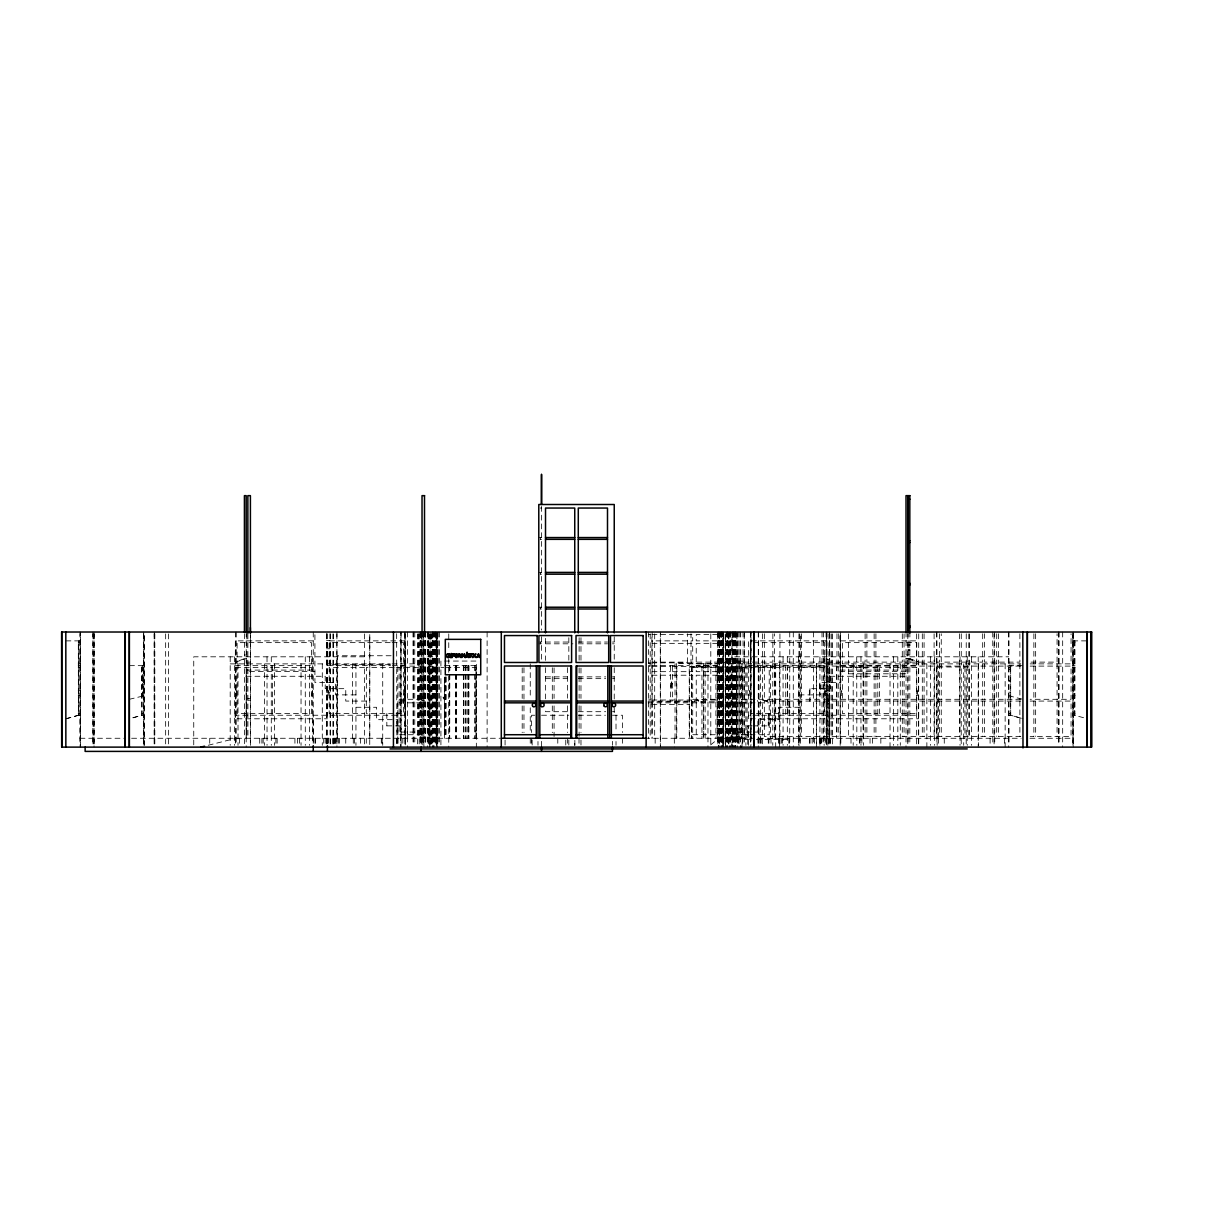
<?xml version="1.0" encoding="UTF-8"?>
<svg xmlns="http://www.w3.org/2000/svg" width="1232" height="1232" viewBox="0 0 1232 1232"><rect width="100%" height="100%" fill="white"/><g stroke="black" fill="none" stroke-linecap="round" stroke-linejoin="round"><path stroke-width="0.75" stroke-dasharray="5 3.75" d="M246.215 738.261L246.215 671.594L314.915 671.594M313.251 743.343L313.251 715.238M405.328 718.78L405.328 640.871L327.419 640.871L327.419 715.238M476.337 738.261L476.337 667.421L446.23 667.421M691.445 666.096L691.506 738.261L691.445 666.096L717.132 666.096L717.132 738.261M750.966 738.261L750.966 632.016L750.966 745.345M827.873 699.299L827.873 667.451L829.644 667.451L829.644 699.299M829.29 738.261L829.29 702.841M829.29 699.299L829.29 667.451M906.013 671.609L840.162 671.609L840.162 633.91L840.178 745.345M443.659 697.712L444.244 696.85L444.459 698.036M710.664 744.898L718.764 738.261M244.413 658.581L235.558 662.123L246.231 658.581M65.897 718.78L78.386 715.238L78.324 640.871M66.035 718.78L78.771 715.238L78.756 640.871L78.679 715.238M132.902 717.763L141.926 715.238L141.849 665.65M133.102 717.763L141.957 715.238L141.757 665.65M129.298 699.299L144.175 695.757M208.254 745.252L236.236 738.261M540.217 508.046L541.526 508.046M538.8 537.568L541.526 537.568M540.217 539.339L541.526 539.339M538.8 572.403L541.526 572.403M540.217 574.174L541.526 574.174M538.8 607.222L541.526 607.222M540.217 608.993L541.526 608.993M648.371 634.495L650.203 634.495M651.974 634.495L692.707 634.495L692.692 640.871L651.974 640.871M717.64 634.495L696.234 634.495L696.234 640.871L717.64 640.871M326.495 640.394L330.022 640.394M65.897 640.871L80.542 640.871M313.251 640.871L235.327 640.871L235.327 718.795L327.419 718.78M826.441 640.871L748.517 640.871L748.532 718.78L918.533 718.78L918.518 715.238L748.517 715.238L748.532 718.78M840.609 640.871L918.533 640.871M1072.733 640.871L1087.425 640.871M538.8 642.041L541.526 642.041M545.514 642.041L569.261 642.041M578.285 642.041L607.499 642.041M612.458 642.041L614.244 642.041M78.217 642.642L80.527 642.642M390.205 642.642L329.19 642.642L329.19 663.879M392.115 642.642L403.557 642.642L403.557 663.879M1072.733 642.642L1075.028 642.642M651.974 643.35L692.707 643.35L692.707 662.831L651.974 662.831M717.64 643.35L696.234 643.35L696.234 663.709L717.64 663.709M538.8 643.812L541.526 643.812M545.514 643.812L572.911 643.812M578.285 643.812L607.499 643.812M612.458 643.812L614.244 643.812M908.046 644.69L909.847 644.69M908.092 645.368L909.863 645.368M908.092 645.83L909.863 645.83M908.092 647.093L909.847 647.093M326.495 648.756L330.022 648.756M908.061 649.865L909.832 649.865M908.092 650.434L909.863 650.434M244.413 655.039L246.231 655.039M906.013 655.039L909.878 655.039M391.098 655.747L337.414 655.747L337.414 738.261M364.441 656.81L193.747 656.81L193.747 745.345M427.827 656.841L433.541 656.841M734.734 656.81L1008.685 656.81M906.013 658.581L909.878 658.581M826.811 659.336L829.69 659.336M444.644 661.06L476.337 661.06L476.337 747.116M737.444 661.153L744.19 661.153M247.863 662.123L250.419 662.123M422.022 662.123L424.593 662.123M651.913 662.123L687.471 662.123L687.471 633.787M719.334 662.123L691.013 662.123L691.013 633.787M1030.968 662.123L1057.071 662.123L1057.071 633.787M723.199 662.724L730.53 662.724M648.371 662.831L650.188 662.831M428.197 663.524L433.525 663.524M648.371 663.709L650.203 663.709M78.217 663.879L80.527 663.879M230.215 663.879L390.205 663.879M392.115 663.879L425.687 663.879M427.535 663.879L431.092 663.879M719.334 663.879L689.242 663.879L689.242 738.261M728.928 663.879L1020.82 663.879M1030.137 663.879L1071.055 663.879L1071.055 633.787M1072.733 663.879L1075.028 663.879M332.917 664.695L392.099 664.695M648.371 665.48L650.203 665.48M717.64 665.48L696.234 665.48L696.234 671.671L717.64 671.671M78.217 665.65L80.527 665.65M129.437 665.65L144.175 665.65M235.327 665.65L313.251 665.65M327.419 665.65L390.513 665.65M392.377 665.65L405.328 665.65M444.552 665.65L475.999 665.65L475.999 738.261M651.913 665.65L689.242 665.65M748.517 665.65L826.441 665.65M840.609 665.65L918.518 665.65M1008.7 665.65L1022.96 665.65M1072.733 665.65L1075.028 665.65M423.469 666.096L397.782 666.096L397.782 738.261M1020.82 666.096L731.146 666.096L731.146 738.261M1030.137 666.096L1071.055 666.096L1071.055 699.299L1030.137 699.299M428.197 666.358L433.525 666.358M648.371 666.358L650.188 666.358M651.974 666.358L670.562 666.358M672.333 666.358L703.718 666.358L703.703 738.261M799.891 666.989L826.364 666.989M969.137 666.989L938.491 666.989L938.491 738.261M78.217 667.421L80.527 667.421M141.757 667.421L143.728 667.421M235.558 667.421L272.518 667.421M274.289 667.421L311.48 667.421L311.48 713.467L274.289 713.467M364.595 667.421L329.19 667.421L329.19 713.467L364.595 713.467M394.255 667.421L366.366 667.421L366.289 713.467L394.255 713.467M396.119 667.421L422.114 667.451M440.917 667.421L443.828 667.421M692.8 667.451L715.777 667.451M732.486 667.451L785.708 667.421M877.8 667.421L842.38 667.421L842.38 713.467L877.8 713.467M1008.762 667.421L1010.733 667.421M1072.733 667.421L1075.028 667.421M142.404 669.192L144.175 669.192M1008.7 669.192L1010.471 669.192M246.184 670.085L314.945 670.085M840.132 670.085L908.107 670.085M651.974 671.671L670.562 671.671M672.333 671.671L692.707 671.671M848.401 673.796L908.076 673.796M651.974 675.213L670.562 675.213M672.333 675.213L692.707 675.213M717.64 675.213L696.234 675.213L696.249 700.007L717.64 700.007M246.184 676.276L325.217 676.276L325.217 688.673L345.761 688.673L345.761 701.07L366.289 701.07M829.891 676.276L908.107 676.276M545.514 676.876L567.428 676.876M578.285 676.876L605.682 676.876M612.458 676.876L614.244 676.876M545.514 678.647L567.428 678.647M578.285 678.647L605.682 678.647M612.458 678.647L614.244 678.647M142.404 680.541L144.175 680.541M1008.7 680.541L1010.471 680.541M142.404 681.573L144.175 681.573M1008.7 681.573L1010.471 681.573M78.217 690.736L80.527 690.736M1072.733 690.736L1075.028 690.736M142.404 692.215L144.175 692.215M1008.7 692.215L1010.471 692.215M326.495 692.399L330.022 692.399M356.017 694.879L335.458 694.879L335.489 682.482L314.915 682.482L314.915 633.895M799.075 694.879L820.281 694.879L820.281 682.482M78.217 695.402L80.527 695.526M1072.733 695.526L1075.028 695.526M1008.7 695.757L1022.883 699.299M247.863 698.421L250.404 698.421M422.022 698.421L424.578 698.421M399.137 699.299L422.114 699.299M692.8 699.299L715.777 699.299M732.486 699.299L799.768 699.299M1020.82 699.299L800.708 699.299L800.708 663.879M648.371 700.007L650.203 700.007M651.974 700.007L692.707 700.007M247.863 700.192L250.404 700.192M422.022 700.192L424.578 700.192M400.954 700.438L404.912 700.438M827.873 700.438L829.644 700.438M689.242 701.07L651.913 701.07L651.913 633.787M1020.82 701.07L764.348 701.07L764.348 736.49L799.768 736.49M1030.137 701.07L1071.055 701.07L1071.055 736.49L1030.137 736.49M400.954 701.316L404.912 701.316M827.873 701.316L829.644 701.316M648.124 701.778L721.182 701.778M399.137 702.841L422.114 702.841M648.124 702.841L721.182 702.841M732.486 702.841L769.215 702.841M827.873 703.734L829.29 703.734M651.913 704.612L689.242 704.612M356.002 707.276L376.561 707.276L376.545 719.673L397.104 719.673L397.104 732.07L417.648 732.07M799.737 707.276L778.532 707.276L778.547 719.673M567.428 711.696L545.514 711.696L545.514 708.03M578.285 711.696L605.682 711.696M612.458 711.696L614.244 711.696M78.217 713.467L80.527 713.467M141.757 713.467L143.728 713.467M272.518 713.467L237.098 713.467L237.098 667.421M396.119 713.467L403.557 713.467L403.557 667.421M1008.762 713.467L1010.733 713.467M1072.733 713.467L1075.028 713.467M78.217 715.238L80.542 715.238M141.757 715.238L143.728 715.238M405.328 715.238L235.05 715.238L235.327 718.78L235.327 715.238M534.796 715.238L531.608 715.238L531.608 732.501M541.51 715.238L568.83 715.238M578.424 715.238L605.436 715.238M612.458 715.238L622.391 715.238L622.391 732.501M1008.762 715.238L1010.733 715.238M1072.733 715.238L1075.059 715.238M386.817 725.864L407.376 725.864L407.361 738.261M751.797 725.864L747.716 725.864L747.732 745.345M752.86 725.864L768.922 725.864L768.922 713.467M737.444 732.07L758.003 732.07L757.988 719.673L779.194 719.673L779.194 707.276M758.619 732.07L758.619 719.673M422.114 734.719L399.137 734.719L399.137 667.451M692.8 734.719L715.777 734.719M732.486 734.719L769.215 734.719L769.215 667.451M739.123 736.49L736.89 736.49L736.89 663.879M1020.82 736.49L800.708 736.49L800.708 701.07M79.988 738.261L124.139 738.261M131.608 738.261L499.745 738.261M644.736 738.261L1021.174 738.261M1029.952 738.261L1073.288 738.261M727.049 739.4L750.781 739.4M756.34 739.4L789.743 739.4M1074.504 640.871L1074.504 715.238L1087.425 718.78M1021.359 718.271L1010.671 715.238L1010.656 665.65L1010.702 715.238L1023.037 718.78M908.046 658.581L918.656 662.123L918.733 745.221M909.817 658.581L918.733 662.123M907.784 658.581L916.67 662.123M444.367 697.327L443.982 697.897M721.182 738.261L723.415 747.116L723.661 633.926M404.65 632.016L405.112 738.261M840.609 715.238L840.609 718.78M826.441 715.238L826.441 718.78M397.782 703.734L397.844 738.261M1074.966 640.871L1074.935 715.238M1074.643 640.871L1074.566 715.238M1073.288 633.91L1073.288 747.116M1073.226 632.016L1073.226 747.116M1072.964 745.345L1072.795 632.016L1072.764 745.345M1062.677 632.016L1062.677 747.116M1059.058 632.016L1058.996 745.345M1058.704 632.016L1058.704 745.345M1058.627 632.016L1058.627 745.345M1057.071 663.879L1057.071 699.299M1057.071 701.07L1057.071 736.49M1035.635 633.787L1035.65 663.879M1035.635 666.096L1035.65 699.299M1035.635 701.07L1035.65 736.49M1033.879 633.787L1033.864 663.879M1033.864 666.096L1033.864 699.299M1033.864 701.07L1033.864 736.49M1019.88 633.787L1019.88 662.123L984.46 662.123L984.46 633.787M1019.88 663.879L1019.88 699.299M1019.88 701.07L1019.88 736.49M1008.962 632.016L1008.977 745.345M1008.654 632.016L1008.685 747.116M1005.143 663.879L1005.143 747.116M1004.373 738.261L1004.373 745.345M998.459 633.787L998.459 663.879M998.459 666.096L998.459 699.299M998.459 701.07L998.459 736.49M996.688 633.787L996.688 663.879M996.688 666.096L996.688 699.299M996.688 701.07L996.688 736.49M994.655 632.016L994.732 745.345M994.085 633.91L994.085 745.345M992.776 632.016L992.776 745.345M990.097 738.261L990.097 745.345M984.46 663.879L984.46 699.299M984.46 701.07L984.46 736.49M982.689 633.787L982.689 662.123L941.248 662.123L941.248 633.787M982.689 663.879L982.689 699.299M982.689 701.07L982.689 736.49M978.578 663.879L978.578 745.345M978.208 656.81L978.208 747.116M971.494 656.81L971.478 745.345M969.137 633.91L969.137 738.261M969.03 633.91L969.03 738.261M967.243 656.81L967.228 745.345M966.242 633.849L966.196 745.345M964.949 666.989L964.949 738.261M963.701 663.879L963.701 745.345M961.268 633.787L961.206 747.116M960.036 656.81L960.036 745.345M959.497 633.787L959.497 699.299M959.497 701.07L959.497 736.49M944.266 738.261L944.266 745.345M941.248 663.879L941.248 699.299M941.248 701.07L941.248 736.49M939.477 633.787L939.477 662.123L904.072 662.123L904.072 633.787M939.477 663.879L939.477 699.299M939.477 701.07L939.477 736.49M938.553 738.261L938.553 745.345M937.136 663.879L937.136 745.345M936.936 632.016L936.936 745.345M936.551 632.016L936.551 738.261M934.657 656.81L934.657 745.345M934.102 633.787L934.102 738.261M930.406 656.81L930.406 745.345M926.864 663.879L926.864 747.116M924.077 633.787L924.077 699.299M924.077 701.07L924.077 736.49M922.306 633.787L922.306 699.299M922.306 701.07L922.306 736.49M918.733 633.895L918.518 745.345M916.747 663.879L916.747 642.642L842.38 642.642L842.38 663.879M916.639 633.895L916.639 745.191M909.878 632.016L909.817 745.206M908.107 632.016L908.107 745.345M907.815 633.664L907.784 745.221M906.044 632.016L906.013 747.116M904.072 663.879L904.072 699.299M904.072 701.07L904.072 736.49M902.301 633.787L902.301 662.123L866.881 662.123L866.881 633.787M902.301 663.879L902.301 699.299M902.301 701.07L902.301 736.49M900.299 663.879L900.299 745.345M897.82 656.81L897.82 745.345M893.554 656.81L893.57 745.345M890.028 663.879L890.028 747.116M880.834 738.261L880.834 745.345M877.8 665.65L877.8 715.238M875.906 633.787L875.906 663.879M875.906 666.096L875.906 699.299M875.906 701.07L875.906 736.49M874.135 633.787L874.135 663.879M874.135 666.096L874.135 699.299M874.135 701.07L874.135 736.49M872.549 738.261L872.549 745.345M870.038 738.261L870.038 745.345M866.881 663.879L866.881 699.299M866.881 701.07L866.881 736.49M865.11 633.787L865.11 662.123L800.708 662.123L800.708 633.787M865.11 663.879L865.11 699.299M865.11 701.07L865.11 736.49M863.463 663.879L863.463 745.345M863.093 738.261L863.093 666.989L836.636 666.989L836.636 738.261M861.861 738.261L861.861 745.345M860.968 656.81L860.968 745.345M860.09 738.261L860.09 745.345M859.351 738.261L859.351 745.345M856.717 656.81L856.856 745.345M853.191 663.879L853.191 745.345M851.004 738.261L851.004 745.345M848.401 633.91L848.401 738.261M840.778 670.085L840.825 682.482L819.619 682.482L819.634 694.879M840.825 738.261L840.825 745.345M840.609 632.016L840.609 745.345M838.73 633.787L838.73 663.879M838.73 666.096L838.73 699.299M838.73 701.07L838.73 736.49M836.959 633.787L836.959 663.879M836.959 666.096L836.959 699.299M836.959 701.07L836.959 736.49M832.293 633.91L832.447 745.345M831.754 633.91L831.754 738.261M830.553 676.276L830.553 688.673L809.347 688.673L809.362 701.07M830.553 738.261L830.553 745.345M829.937 633.91L829.952 745.345M829.629 632.016L829.644 745.345M829.444 632.016L829.413 745.345M828.92 633.91L828.92 745.345M828.15 738.261L828.166 745.345M827.873 663.879L827.842 745.345M826.934 632.016L826.918 745.345M826.795 633.787L826.641 747.116M826.441 632.016L826.441 745.345L826.364 633.91M826.087 632.016L826.056 745.345M825.163 738.261L825.163 745.345M824.67 663.879L824.67 642.642L750.288 642.642L750.288 663.879M824.162 656.81L824.131 745.345M823.392 632.016L823.392 745.345M822.021 632.016L822.021 745.345M821.621 738.261L821.621 745.345M820.774 738.261L820.774 745.345M820.604 738.261L820.604 745.345M820.281 738.261L820.281 745.345M819.911 656.81L819.911 745.345M819.542 738.261L819.496 745.345M819.357 738.261L819.357 745.345M816.369 747.116L816.369 663.879L816.369 745.345M814.598 738.261L814.598 745.345M813.582 632.016L813.582 745.345M812.165 738.261L812.165 745.345M809.978 688.673L810.009 701.07M810.009 738.261L810.009 745.345M809.362 738.261L809.362 745.345M801.539 633.787L801.539 663.879M801.539 666.096L801.539 699.299M801.539 701.07L801.539 736.49M800.369 738.261L800.369 745.345M799.768 633.787L799.768 663.879M799.768 666.096L799.737 745.345M798.937 633.787L798.937 662.123L774.543 662.123L774.543 633.787M798.937 663.879L798.937 736.49M799.091 738.261L799.091 745.345M798.706 738.261L798.706 745.345M798.536 656.81L798.536 745.345M793.285 632.016L793.285 747.116M789.743 632.016L789.743 747.116M789.466 701.07L789.466 713.467M789.466 738.261L789.466 745.345M788.803 701.07L788.819 713.467M788.819 738.261L788.819 745.345M787.479 713.467L787.479 667.421L824.67 667.421L824.67 713.467L750.288 713.467L750.288 667.421M787.31 656.81L787.325 745.345M785.708 665.65L785.708 715.238M783.075 656.81L783.075 745.345M782.582 738.261L782.582 745.345M781.35 738.261L781.35 745.345M779.933 633.91L779.933 745.345M779.533 663.879L779.533 747.116M779.194 738.261L779.317 745.345M778.547 738.261L778.547 745.345M775.683 663.879L775.683 747.116M774.943 738.261L774.943 666.989L747.085 666.989L747.085 738.261M774.543 663.879L774.543 699.299M774.543 701.07L774.543 736.49M772.864 633.787L772.864 662.123L736.89 662.123L736.89 633.787M772.772 663.879L772.772 745.345M771.001 738.261L771.001 745.345M770.554 666.096L770.554 738.261M768.922 738.261L768.922 745.345M768.26 713.467L768.26 725.864M768.275 738.261L768.275 745.345M764.348 633.787L764.348 663.879M764.348 666.096L764.348 699.299M762.577 633.787L762.577 745.345M760.929 738.261L761.099 745.345M760.806 738.261L760.806 745.345M760.36 666.096L760.36 738.261M759.821 738.261L759.867 745.345M759.02 667.451L759.02 734.719M758.65 738.261L758.65 745.345M758.404 632.016L758.404 745.345M758.265 632.016L758.265 747.116M758.003 738.261L758.003 745.345M757.48 700.407L757.48 701.47M750.796 632.016L750.781 747.116M750.611 632.016L750.565 745.345M748.378 745.345L748.378 725.864L748.348 738.261M745.884 663.879L745.884 745.345M744.405 632.016L744.405 745.345M744.19 633.833L744.19 738.261M743.035 632.016L743.035 745.345M742.68 667.451L742.68 735.288M742.665 738.261L742.665 745.345M742.034 663.879L742.034 747.116M741.341 666.096L741.341 738.261M740.709 632.016L740.709 746.038M739.847 632.016L739.847 743.574M739.123 663.879L739.123 743.574M738.584 738.261L738.584 743.574M738.245 632.016L738.107 743.574M738.076 732.07L738.076 738.261M737.444 632.016L737.337 747.116M737.306 738.261L737.306 745.345M736.597 738.261L736.597 666.989L689.458 666.989L689.458 738.261M736.166 632.016L736.166 745.345M735.92 632.016L735.92 747.116M735.519 632.016L735.55 745.345M735.319 632.016L735.319 747.116M735.227 632.016L735.227 747.116M734.749 632.016L734.919 747.116M734.611 632.016L734.611 747.116M734.195 632.016L734.195 738.261M733.779 632.016L733.825 745.576M733.548 632.016L733.548 747.116M733.333 632.016L733.425 747.116M732.778 632.016L732.763 745.191M732.578 632.016L732.578 747.116M732.255 632.016L732.255 745.345M731.977 747.116L731.977 632.016L731.916 747.116M730.561 632.016L730.561 747.116M730.222 632.016L730.222 745.345M729.929 632.016L729.914 747.116M729.852 632.016L729.852 747.116M728.928 633.787L728.928 745.345M728.343 633.91L728.343 747.116M728.143 632.016L728.143 745.345M727.943 632.016L727.866 745.576M727.758 632.016L727.758 747.116M727.327 632.016L727.311 745.345M727.111 632.016L727.049 747.116M726.911 632.016L726.911 747.116M726.018 632.016L726.018 747.116M725.663 747.116L725.586 633.926L725.417 745.191M723.8 633.91L723.8 745.345M723.43 632.016L723.215 745.191M722.953 632.016L723.03 745.345M722.799 632.016L722.737 747.116L722.63 632.016M721.783 632.016L721.783 747.116M721.536 632.016L721.459 747.116M721.305 632.016L721.367 745.191M721.136 632.016L721.136 745.191M720.782 632.016L720.782 738.261M720.119 632.016L720.166 747.116M719.858 632.016L719.981 745.345M719.642 632.016L719.796 745.191M719.534 633.926L719.534 745.191M719.334 633.787L719.334 738.261M718.98 632.016L718.995 747.116M718.826 632.016L718.795 747.116M718.364 632.016L718.41 747.116M718.256 632.016L718.256 747.116M717.84 633.91L717.917 745.345M717.763 632.016L717.763 745.191M715.915 666.989L715.915 738.261M710.802 633.91L710.787 747.116M707.984 666.989L707.969 747.116M705.135 738.261L705.135 663.524L675.028 663.524L675.028 738.261M703.364 663.524L703.364 738.261M701.932 666.358L701.947 738.261M696.249 702.841L696.249 738.261M692.692 666.358L692.707 738.261M676.799 666.358L676.799 738.261M676.445 663.524L676.445 738.261M674.32 738.261L674.32 747.116M672.349 665.65L672.349 701.07M670.578 665.65L670.578 701.07M660.337 632.016L660.337 747.116L660.306 633.91M655.162 738.261L655.162 745.345M654.685 633.91L654.685 738.261M652.175 632.016L652.159 738.261M651.974 702.841L651.913 738.261M650.203 633.895L650.203 738.261M648.371 632.016L648.371 738.261M622.376 738.261L622.391 745.345M616.015 715.238L616.015 732.116M616.015 741.495L616.015 745.237M614.229 636.698L614.244 661.599M614.244 667.698L614.229 699.915M614.229 707.584L614.244 715.238M612.473 741.356L612.458 745.237M580.98 637.699L580.98 660.475M580.98 668.067L580.98 698.421M580.98 706.013L580.98 732.563M580.98 740.032L580.98 745.345M579.117 637.683L579.117 660.383M579.117 667.944L579.117 698.221M579.117 705.782L579.102 736.351M579.04 738.261L578.978 747.116M568.83 637.699L568.83 660.475M568.83 740.032L568.83 745.345M567.444 667.698L567.444 698.221M567.444 705.844L567.444 732.547M567.536 738.261L567.444 745.345M565.765 740.032L565.765 747.116M557.788 738.261L557.788 745.345M554.077 667.913L554.077 698.39M554.077 705.936L554.077 736.49M552.306 667.775L552.306 699.268M552.306 705.936L552.306 732.67M545.514 638.376L545.514 660.352M545.514 667.698L545.514 698.852M541.526 506.414L541.526 630.106M541.51 636.698L541.51 661.599M541.526 741.356L541.51 747.116M540.571 537.568L540.571 539.339M540.571 572.403L540.571 574.174M540.571 607.222L540.571 608.993M540.571 642.041L540.571 643.812M537.984 741.495L537.984 745.237M532.147 740.032L532.147 745.345M531.608 738.261L531.593 745.345M530.253 663.879L530.253 698.221M530.253 707.753L530.253 732.547M530.253 738.261L530.253 745.345M523.97 667.775L523.97 699.268M523.97 705.936L523.97 732.67M522.199 667.913L522.199 698.452M522.199 705.936L522.199 732.67M505.074 740.032L505.074 745.345M487.117 632.016L487.117 747.116M475.706 665.65L475.706 738.261M474.428 665.65L474.428 738.261M468.868 665.65L468.868 738.261M468.776 665.65L468.576 738.261M468.391 665.65L468.391 738.261M468.114 665.65L468.114 738.261M468.006 665.65L468.021 738.261M466.05 665.65L466.127 738.261M465.296 665.65L465.311 738.261M463.894 665.65L463.863 738.261M463.571 665.65L463.571 738.261M463.34 665.65L463.417 738.261M456.564 665.65L456.564 738.261M456.086 665.65L456.086 738.261M455.44 665.65L455.44 738.261M449.803 665.65L449.711 738.261M449.572 665.65L449.572 738.261M449.264 665.65L449.264 738.261M448.756 633.91L448.756 650.989M448.756 658.581L448.756 747.116M446.23 676.999L446.107 738.261M445.63 677.123L445.63 738.261M445.291 676.999L445.476 738.261M445.137 677.123L445.137 738.261M444.767 677.123L444.767 738.261M444.552 738.261L444.475 677.123L444.367 738.261M440.917 661.06L440.917 747.116M439.547 632.016L439.547 745.345M438.222 632.016L438.222 745.345M437.56 633.926L437.699 745.191M437.422 633.926L437.283 745.191M437.129 632.016L437.237 747.116M436.852 747.116L436.79 632.016L436.713 745.191M436.436 633.926L436.436 747.116M435.989 633.926L435.989 745.191M435.928 632.016L435.774 745.191M435.604 632.016L435.712 745.191M435.266 632.016L435.266 745.345M434.419 632.016L434.203 745.191M434.126 632.016L434.141 747.116M433.587 632.016L433.587 747.116M433.017 632.016L432.956 747.116M432.802 632.016L432.725 747.116M432.601 632.016L432.601 745.345M432.17 632.016L432.17 745.345M432.016 633.926L432.016 745.191M431.108 633.91L431.215 747.116M431.077 633.91L431.092 745.345M430.291 745.191L430.091 632.016L430.014 747.116M429.444 663.524L429.414 747.116M429.167 633.926L429.167 745.191M428.828 633.91L428.828 738.261M428.551 632.016L428.613 745.345M428.397 632.016L428.536 745.345M428.166 633.91L428.212 745.345M427.827 632.016L427.966 745.345M427.535 632.016L427.658 747.116M425.733 632.016L425.733 745.345M425.548 632.016L425.579 745.345M425.456 632.016L425.456 745.345M424.578 631.616L424.547 738.261M423.962 632.016L423.962 747.116M423.854 745.345L423.7 632.016L423.639 745.345M423.084 632.016L423.084 745.345M422.176 632.016L422.176 745.345L421.975 632.016M421.421 632.016L421.421 745.191M421.144 633.91L421.144 745.345M421.005 632.016L421.005 745.345M420.79 632.016L420.682 745.345M420.451 632.016L420.42 745.345M420.297 632.016L420.174 745.345M420.035 632.016L420.035 738.261M419.188 633.91L419.188 745.345M418.757 633.91L418.757 738.261M418.202 633.91L418.218 738.261M417.586 633.91L417.602 745.345M414.753 632.016L414.768 745.345M413.305 632.016L413.305 745.345M413.09 632.016L413.105 745.345M407.607 632.016L407.623 747.116M405.297 632.016L405.297 745.345L405.112 632.016M404.912 633.91L404.912 747.116M402.818 738.261L402.818 745.345M401.078 632.016L401.078 745.345M401.078 747.116L400.877 632.016L400.646 747.116M398.044 738.261L398.044 745.345M397.351 738.261L397.351 745.345M396.827 738.261L396.827 745.345L396.658 632.016M386.833 713.467L386.833 725.864M382.721 663.879L382.721 745.345M382.166 738.261L382.182 745.345M381.304 738.261L381.304 745.345M369.769 738.261L369.769 633.91L369.739 745.345M366.289 738.261L366.289 745.345M364.456 633.91L364.441 745.345M360.452 738.261L360.452 745.345M355.94 663.879L355.94 745.345M354.523 738.261L354.523 745.345M353.291 738.261L353.291 745.345M352.629 663.879L352.629 738.261M345.761 738.261L345.745 745.345M339.601 738.261L339.601 745.345M338.369 738.261L338.369 745.345M336.937 632.016L336.937 747.116M336.906 633.91L336.906 745.345M335.489 738.261L335.566 745.345M335.181 738.261L335.166 745.345M334.503 738.261L334.503 745.345M334.319 738.261L334.319 745.345M333.425 633.91L333.395 745.345M333.087 738.261L333.087 745.345M332.917 633.91L332.902 745.345M330.238 633.91L330.253 745.345M330.022 633.679L330.207 745.345M328.451 738.261L328.467 743.574M327.758 738.261L327.743 743.574M327.419 633.787L327.419 743.82M327.419 738.261L327.419 743.574M326.665 633.91L326.696 747.116M326.495 633.679L326.511 743.574M325.217 738.261L325.217 743.574M323.708 738.261L323.708 745.345M322.291 663.879L322.291 745.345M315.592 738.261L315.454 743.574M314.945 738.261L314.945 743.574M313.251 632.016L313.251 747.116M312.389 656.81L312.389 743.574M311.48 663.879L311.48 642.642L237.098 642.642L237.098 663.879M309.525 656.81L309.525 745.345M305.274 656.81L305.29 745.345M301.039 663.879L301.039 745.345M299.622 738.261L299.622 745.345M297.436 738.261L297.436 745.345M294.925 738.261L294.925 745.345M277.138 738.261L277.138 745.345M275.891 738.261L275.906 745.345M274.49 663.879L274.382 745.345M272.518 665.65L272.518 715.238M271.286 656.81L271.286 745.345M267.021 656.81L267.051 745.345M264.572 663.879L264.572 745.345M263.155 738.261L263.155 745.345M261.908 738.261L261.908 745.345M259.721 738.261L259.721 745.345M250.419 745.345L250.419 632.016L250.342 745.345M247.863 633.91L247.925 738.261M246.831 633.91L246.831 738.261M246.231 632.016L246.184 747.116M244.413 633.664L244.46 745.221M239.424 738.261L239.424 745.345M238.007 663.879L238.007 745.345M236.251 632.016L236.205 745.345M235.605 632.016L235.605 745.191M235.327 738.261L235.327 745.345M234.45 656.81L234.45 745.345M230.199 656.81L230.199 745.345M209.733 738.261L209.733 745.345M168.491 633.91L168.491 745.345M165.658 633.91L165.658 745.345M154.816 633.91L154.801 745.345M154.277 632.016L154.354 745.345M154.154 633.91L154.154 745.345M143.728 632.016L143.744 745.345M143.605 633.91L143.559 745.345M142.404 665.65L142.404 695.757M94.217 633.91L94.294 745.345M94.017 632.016L94.017 747.116M93.801 633.91L93.663 747.116M93.016 633.91L93.016 747.116M92.816 632.016L92.816 745.345M80.557 747.116L80.557 632.016L80.249 747.116L80.157 633.787M79.988 632.016L79.988 745.345M827.873 702.841L827.873 734.719L829.644 734.719L829.644 702.841L827.858 702.841M443.058 697.112C444.259 703.133 446.446 692.969 443.058 697.112M916.747 667.421L879.571 667.421L879.571 713.467L916.747 713.467L916.747 667.421M671.748 681.927L671.04 686.363L671.748 681.927M671.856 683.406L671.224 688.211L671.856 683.406M236.482 690.736L235.805 695.526L236.482 690.736M312.558 690.736L311.881 695.526L312.558 690.736M328.574 690.736L327.897 695.526L328.574 690.736M404.65 690.736L403.973 695.526L404.65 690.736M749.672 690.736L749.01 695.526L749.672 690.736M825.748 690.736L825.086 695.526L825.748 690.736M841.764 690.736L841.086 695.526L841.764 690.736M917.84 690.736L917.162 695.526L917.84 690.736M698.575 700.438L694.617 700.438L694.617 701.316L698.575 701.316L698.575 700.438M767.675 700.407L762.993 700.407L762.993 701.47L767.675 701.47L767.675 700.407M574.851 745.345L574.851 740.032L574.759 745.345M144.175 745.345L144.175 633.91L144.129 745.345"/><path stroke-width="1.5" d="M200.801 747.116L204.543 746.192M424.578 495.649L422.022 495.649L422.068 633.34M909.878 495.649L906.013 495.649L906.028 632.339M908.046 499.191L909.878 499.191M545.514 537.568L574.743 537.568M578.285 537.568L607.499 537.568M545.514 539.339L574.743 539.339M578.285 539.339L607.499 539.339M908.046 540.817L909.878 540.817M908.046 542.588L909.878 542.588M545.514 572.403L574.743 572.403M578.285 572.403L607.499 572.403M545.514 574.174L574.743 574.174M578.285 574.174L607.499 574.174M908.046 583.306L909.878 583.306M908.061 584.06L909.863 584.06M908.046 585.077L909.847 585.077M545.514 607.222L574.743 607.222M578.285 607.222L607.499 607.222M545.514 608.993L574.743 608.993M578.285 608.993L607.499 608.993M908.046 625.81L909.847 625.81M908.061 626.842L909.847 626.842M250.373 627.581L250.419 633.156M908.046 627.581L909.847 627.581M504.473 701.07L536.274 701.07M539.816 701.07L570.893 701.07M576.73 701.07L607.807 701.07M611.349 701.07L643.135 701.07M504.473 702.841L536.274 702.841M539.816 702.841L570.893 702.841M576.73 702.841L607.807 702.841M611.349 702.841L643.135 702.841M504.473 734.719L536.274 734.719M539.816 734.719L570.893 734.719M576.022 734.719L607.807 734.719M609.578 734.719L643.135 734.719M501.285 738.261L646.153 738.261M390.051 748.917L967.228 748.917M1091.383 632.016L1091.321 747.116L1091.182 632.016M1027.349 747.116L1027.349 632.016L1027.211 747.116M1022.991 747.916L1022.822 632.016M909.817 495.649L909.832 633.279M908.046 495.649L908.046 631.739M907.784 495.649L907.799 632.339M740.709 746.038L740.709 747.116M646.153 632.016L646.138 747.116M643.135 738.261L643.135 666.004L576.022 666.004L576.022 738.261M614.229 632.863L614.244 504.504L538.784 504.504L538.8 632.863M612.458 747.116L612.458 751.397L85.131 751.397L85.131 747.116M611.349 666.004L611.349 738.261M609.578 666.004L609.578 738.261M607.807 666.004L607.807 738.261M607.499 632.863L607.499 508.046L578.285 508.046L578.285 632.863M576.73 666.004L576.73 738.261M574.743 632.863L574.743 508.046L545.514 508.046L545.514 632.863M571.602 738.261L571.602 666.004L504.473 666.004L504.473 738.261M570.893 666.004L570.893 738.261M541.526 747.116L541.526 751.397M539.816 666.004L539.816 738.261M538.045 666.004L538.045 738.261M536.274 666.004L536.274 738.261M501.301 632.016L501.285 747.116M424.501 495.649L424.547 633.34M421.098 747.116L421.098 751.397M393.455 632.016L393.439 747.116M327.419 745.714L327.419 751.397M313.251 745.714L313.251 751.397M250.404 633.34L250.404 495.649L247.863 495.649L247.894 633.34M246.231 632.339L246.184 495.649L244.413 495.649L244.444 632.339M129.391 632.016L129.391 747.116M129.252 632.016L129.252 747.116M125.279 632.016L125.217 747.116L125.14 632.016M65.82 632.016L65.85 747.116M61.816 632.016L61.816 747.116M541.51 474.412L541.51 504.504L541.526 474.412M457.549 655.655C455.055 660.783 455.07 650.527 457.549 655.655M474.305 655.316C476.014 657.657 477.061 658.396 473.796 656.117C474.443 652.606 478.247 653.792 474.305 655.316M454.747 655.208C456.949 662.677 459.675 649.711 454.747 655.208M460.999 654.793L460.907 657.549C458.55 653.915 458.581 660.937 458.627 653.761L460.999 654.793M460.475 654.823C459.259 657.395 458.874 652.56 460.475 654.823M466.312 656.487L465.465 657.549L467.359 653.761L468.637 657.549L466.312 656.487M477.554 656.487L476.692 657.549L478.601 653.761L479.879 657.549L477.554 656.487M467.036 654.269L466.451 656.055L467.621 656.055L467.036 654.269M478.278 654.269L477.693 656.055L478.863 656.055L478.278 654.269M464.402 653.761L463.494 655.871L461.861 653.761L461.861 657.549L462.323 654.284L463.309 656.502L464.603 654.284L465.095 657.549L464.402 653.761M467.067 652.344L466.605 653.283L467.067 652.344M1091.675 632.016L61.6 632.016L61.677 747.116L1091.675 747.116L1091.614 632.016M537.152 635.558L504.473 635.558L504.473 662.477L537.152 662.477L537.152 635.558M571.602 635.558L538.923 635.558L538.923 662.477L571.602 662.477L571.602 635.558M608.7 635.558L576.022 635.558L576.022 662.477L608.7 662.477L608.7 635.558M643.135 635.558L610.471 635.558L610.471 662.477L643.135 662.477L643.135 635.558M480.726 639.362L445.306 639.362L445.306 674.766L480.726 674.766L480.726 639.362M448.125 653.761C443.628 654.146 449.233 662.169 448.125 653.761M449.464 653.761L448.741 657.549L449.218 654.284C452.806 665.188 451.266 646.23 450.989 656.764L449.464 653.761M454.485 653.761L452.221 653.761L452.221 657.549L452.729 655.732L454.408 655.732L452.729 655.285L452.729 654.207L454.485 653.761M471.656 653.761L468.607 653.761L469.885 654.207L469.885 657.549L470.378 654.207L471.656 653.761M473.365 653.761C468.853 654.146 474.459 662.169 473.365 653.761M1086.932 747.116L1086.932 632.016L1086.886 747.116M753.999 747.116L753.999 632.016L753.984 747.116M613.028 706.567A1.771 1.771 0 0 0 615.677 705.027A1.771 1.771 0 0 0 613.028 703.487A1.771 1.771 0 0 0 613.028 706.567M533.133 706.567A1.771 1.771 0 0 0 535.781 705.027A1.771 1.771 0 0 0 533.133 703.487A1.771 1.771 0 0 0 533.133 706.567M541.479 706.567A1.771 1.771 0 0 0 544.144 705.027A1.771 1.771 0 0 0 541.479 703.487A1.771 1.771 0 0 0 541.479 706.567M604.296 706.275A1.771 1.771 0 0 0 607.268 705.489A1.771 1.771 0 0 0 605.097 703.318A1.771 1.771 0 0 0 604.296 706.275"/></g></svg>
